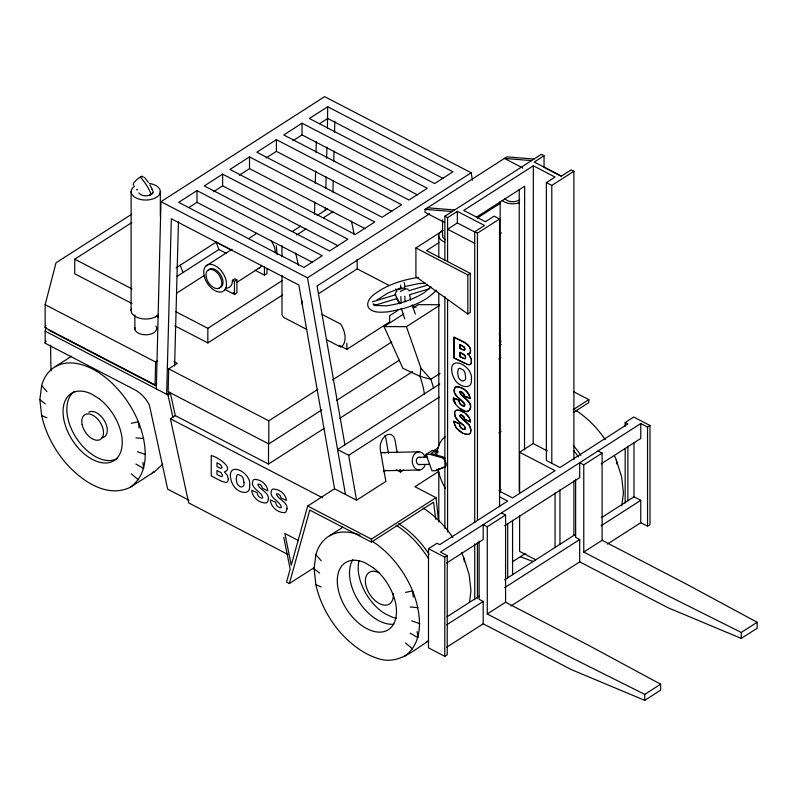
<?xml version="1.0" encoding="UTF-8"?>
<svg xmlns="http://www.w3.org/2000/svg" width="797" height="797" viewBox="0 0 797 797"><rect width="100%" height="100%" fill="white"/><g stroke="black" fill="none" stroke-linecap="round" stroke-linejoin="round"><path stroke-width="1.2" d="M534 159.041L506.852 156.87L425.05 209.352L425.05 212.331L444.596 222.493M444.875 296.643L444.875 528.252M444.875 260.171L444.875 216.226L541.322 154.339L544.042 155.754L544.042 167.33L561.417 176.356M447.585 532.007L447.585 299.841M499.55 506.713L499.55 218.976L494.12 216.156L485.453 221.715L463.734 210.428L533.323 165.786L555.041 177.064L546.373 182.623L546.373 460.477L559.952 467.52L627.877 423.934L625.157 422.53L625.157 426.246M519.226 491.56L519.226 189.636M524.516 449.747L524.655 186.239L476.576 217.093M533.323 165.786L533.183 443.56L547.39 450.943M131.644 214.273L56.019 262.801L45.16 304.673L45.16 327.776L155.046 384.861L155.614 362.047L157.517 360.832M156.322 388.896L160.954 201.681L324.638 96.646L471.176 172.77L472.462 180.132M314.516 214.343L314.825 201.98M315.283 183.42L315.592 171.046M316.05 152.496L316.319 141.358M173.985 361.669L177.253 363.362L168.705 368.852L168.097 391.636L268.788 443.939L321.868 409.877M174.613 365.913L178.458 221.546M325.236 210.547L325.296 208.057M325.834 188.142L326.132 176.944M326.631 158.274L326.929 147.076M327.428 128.407L327.687 106.738L452.955 171.813L434.634 183.569L309.375 118.494L327.687 106.738M332.927 192.157L333.226 180.949M333.754 161.044L334.023 151.081M334.521 132.422L334.82 121.214M436.786 455.157L436.955 452.596A48.796 29.619 57.3 0 1 445.234 436.686M39.85 399.636L41.653 385.559A71.033 43.108 57.3 0 1 85.757 365.982A71.033 43.108 57.3 0 1 138.379 421.812C146.648 442.654 151.061 472.661 129.991 487.465C106.33 498.374 81.633 480.641 66.251 463.565A71.033 43.108 57.3 0 1 41.653 415.576L39.85 399.636L45.369 403.92M426.465 641.615L428.647 640.908C414.041 649.904 399.187 664.12 380.548 659.298C364.637 655.004 351.437 644.683 340.488 632.688A71.033 43.108 57.3 0 1 315.881 584.699L314.088 568.749L315.881 554.672A71.033 43.108 57.3 0 1 359.995 535.106M371.8 540.994A71.033 43.108 57.3 0 1 412.617 590.936C420.876 611.767 425.289 641.784 404.218 656.589M469.483 602.422L470.977 590.697L469.184 574.747L463.904 558.02A71.033 43.108 57.3 0 0 461.443 552.49M621.78 505.776L623.433 492.875L621.63 476.935L616.36 460.208A71.033 43.108 57.3 0 0 614.407 455.774M439.984 373.404L430.818 379.282L419.959 376.343L402.844 368.254L384.074 326.591L406.43 326.67L421.005 368.314L419.959 376.343A66.769 40.527 57.3 0 1 423.267 387.711L423.725 389.952A66.769 40.527 57.3 0 1 424.432 394.376M442.644 234.687L442.893 237.406L445.463 239.698M470.648 432.153L471.027 430.29L470.27 426.823M454.808 412.029C453.254 418.116 459.68 421.992 463.645 425.279M464.771 349.823L464.372 347.343L459.929 344.533L459.929 348.458L464.492 350.172M465.498 358.232L465.04 355.621L459.929 352.413L459.929 356.618L464.312 358.6M459.789 391.735C461.722 397.862 474.454 401.549 469.682 410.037L468.218 411.063C461.662 415.416 444.088 391.755 459.102 400.363L459.381 401.818A3.846 2.341 57.3 0 0 460.935 404.527L463.525 406.022M459.869 415.775L461.154 414.789M464.581 405.703C463.784 399.098 450.594 395.999 454.838 387.651L456.163 386.764M465.059 429.025L464.711 426.455L459.819 422.34M45.16 327.776L45.788 325.385M189.009 500.237L167.669 489.159L149.318 404.786A25.066 15.213 57.3 0 0 135.679 390.241L45.16 343.218L45.16 331.144L46.096 327.557M397.155 452.537L395.043 440.372A10.999 7.193 -74 0 0 385.997 435.421A10.999 7.193 -74 0 0 380.328 449.807L385.868 481.408L356.558 500.217L334.561 488.79L307.692 506.025L291.254 565.173L284.878 533.502L298.078 540.356M283.792 537.407L290.168 569.078L286.541 582.109L289.351 583.563L309.774 510.09L371.402 542.109L433.568 502.22L435.74 519.345M45.16 343.218L46.037 341.096M142.992 177.512C144.297 172.401 129.951 184.326 133.766 185.233M396.537 291.025L395.083 294.213L399.676 303.657L396.806 298.606L374.72 305.301M469.423 410.206C474.185 401.718 461.453 398.032 459.52 391.895L460.178 391.407M469.891 433.528L470.768 432.074M470.041 353.201C471.744 349.704 469.184 345.669 466.255 343.706M455.107 387.481L454.26 390.072L454.669 392.503M454.688 412.109L455.436 410.893M405.563 288.813L400.343 291.533M431.008 286.771L424.333 292.658C412.796 299.622 399.765 304.026 386.425 305.819L375.546 305.44L376.224 305.63L373.165 304.115L374.66 305.769L373.823 303.996M436.248 290.158C424.014 303.767 404.946 308.927 387.491 311.916C381.444 312.225 374.152 313.161 369.3 308.698C365.464 304.324 369.111 298.526 372.737 295.478C385.658 285.147 402.027 279.867 418.206 277.456M464.372 350.252L465.03 348.956L464.492 347.263L459.929 344.533M469.582 353.659C474.574 344.822 459.112 339.901 454.051 337.27L454.051 358.012L468.158 364.637M465.04 358.68L465.617 358.152C466.464 354.844 462.111 353.36 459.929 352.413M153.044 192.904L149.746 195.255M129.991 487.465L154.409 471.794L162.807 464.143M464.083 406.131L465.02 404.826L464.372 403.043L458.096 397.484M465.189 428.945L463.734 429.513M459.999 415.217L462.041 415.137L463.984 416.781L464.781 419.371L470.28 421.882L469.662 418.624M376.941 300.051L387.83 293.067L401.698 287.528M468.696 434.375L470.021 433.448M455.316 410.973L456.492 410.176M131.943 303.508L74.739 273.789L74.739 259.184L131.794 222.572M196.979 190.613L178.658 202.368L303.926 267.433L322.237 255.688L196.979 190.613L196.979 202.318L188.839 207.549M222.632 174.154L204.311 185.91L329.569 250.985L347.89 239.23L222.632 174.154L222.632 185.86L213.466 191.738M249.511 156.909L229.954 169.452L355.213 234.527L374.769 221.974L249.511 156.909L249.511 168.615L239.22 175.22M276.4 139.654L256.843 152.207L382.102 217.272L401.658 204.729L276.4 139.654L276.4 151.36L266.098 157.965M302.043 123.196L283.722 134.952L408.981 200.027L427.302 188.271L302.043 123.196L302.043 134.912L292.888 140.79M319.547 123.674L327.687 118.454L443.112 178.408M176.117 267.832L216.176 242.139L231.977 250.348M176.785 276.529L218.886 249.511L226.438 253.426M206.005 265.949L231.997 249.272M248.634 238.592L254.871 234.587A15.342 9.305 57.3 0 1 256.953 233.342M55.312 366.66L71.6 356.209M176.824 293.067L203.912 275.692M292.27 231.489L300.569 226.169M317.166 215.519L327.527 208.864M296.663 234.976L305.998 228.988M323.632 217.671L332.957 211.683M225.571 288.205A15.342 9.305 57.3 0 0 232.425 281.759L232.405 280.365L234.856 278.791L236.888 279.857L236.888 292.808L234.448 294.372L224.844 289.391M234.448 294.372L234.448 281.421L236.888 279.857M236.749 282.437L260.23 267.364M254.861 270.133L264.455 275.114L267.025 273.471L267.025 268.758M174.842 325.794L207.838 342.929L207.838 328.324L282.527 280.395M160.954 201.681L307.493 277.804L471.176 172.77M207.838 342.929L282.527 295.01M155.046 384.861L156.68 383.815M429.633 213.755L317.076 285.984L344.912 444.816M318.87 293.495L357.235 268.868A195.295 118.534 57.3 0 0 356.986 259.483M169.791 392.244L166.653 394.256L171.335 218.776L298.855 285.017L334.561 488.79M45.16 331.144L168.008 394.963L170.448 393.389L175.29 415.635L268.509 464.063L323.881 428.537M447.585 261.575L447.585 217.641L457.358 211.374L484.506 225.471L474.733 231.738L474.733 522.742M544.042 155.754L534.269 162.02L561.417 176.127L571.19 169.851L573.9 171.265L573.9 459.69M438.948 242.647L426.505 250.627L470.29 273.371L470.29 312.434L467.849 313.998L415.914 276.679L415.914 247.967L443.082 230.532M457.358 211.374L457.358 222.951L447.585 229.227L474.733 243.324M477.343 218.009L500.287 203.285M287.837 554.413L188.7 502.917L170.399 418.774L175.29 415.635M477.453 520.331L477.453 233.152L499.55 218.976M551.803 463.296L551.803 185.442L573.9 171.265M499.36 234.218L501.413 232.893M339.203 345.36L346.874 349.345L389.623 321.918L389.623 315.751L395.73 311.826A19.835 12.045 57.3 0 0 398.082 309.694M384.074 326.591L403.76 313.958M413.085 307.971L418.266 304.653L439.386 304.723M467.849 313.998L467.849 274.945L470.29 273.371M406.43 326.67L439.595 305.39M268.788 443.939L268.788 420.836L317.784 389.394M332.379 380.03L391.805 341.903M336.503 400.483L399.257 360.224M454.051 337.27L465.089 342.859M339.552 418.475L412.687 371.551M459.929 348.458L460.058 344.453M454.051 358.012L454.17 337.191M459.929 356.618L460.058 352.334M469.433 355.562L467.67 353.908M439.745 383.965L337.579 449.518L348.678 455.286L356.558 500.217M499.171 345.838L501.263 344.493M348.678 455.286L439.386 397.085M498.812 358.949L500.895 357.614M464.302 396.059L470.071 398.39L464.302 396.059L463.386 393.539L460.556 391.556M453.284 398.032L459.102 400.363M453.991 422.968L453.892 421.274L459.441 423.775L459.71 425.229A3.846 2.341 57.3 0 0 461.274 427.939L461.961 428.527M383.487 471.655L385.579 470.31M464.781 419.371L470.399 421.802M453.762 421.354L459.441 423.775M426.036 454.4L429.693 454.32L440.99 457.428A5.479 3.327 57.3 0 1 444.088 459.381L444.945 460.517A5.479 3.327 57.3 0 1 445.125 466.922L435.65 470.728L432.004 470.808L426.036 454.4L432.143 450.484L438.051 451.022M396.209 469.762L400.522 472.003L403.591 470.031M424.064 456.89L427.142 454.928M433.279 450.982L438.4 447.695M438.101 452.158L434.574 451.192L430.908 453.543L442.205 456.641A5.479 3.327 57.3 0 1 445.304 458.604M329.55 535.773L342.78 527.285M438.709 468.775L436.876 469.951L445.294 466.564M438.808 471.406L414.938 486.728L436.009 497.667L438.629 521.288M498.992 432.791L501.074 431.456M289.351 583.563L314.217 567.613M371.402 542.109L371.402 539.131L436.009 497.667M573.192 409.648L588.824 399.616L573.451 391.626M573.282 412.567L588.824 402.595L588.824 399.616M519.624 493.144L519.624 452.248L533.173 443.56M499.071 490.862L501.124 489.547M625.157 422.53L633.705 417.04L649.993 425.508L647.553 427.072L640.768 423.546L440.442 552.082L447.227 555.609L447.227 654.755L444.786 656.32L428.497 647.861L428.497 548.715L437.045 543.235L439.765 544.64L507.689 501.054L499.55 496.83M487.266 613.989L505.577 602.233L589.84 645.998L660.633 684.195L644.763 694.386L571.519 657.754L487.266 613.989L487.266 526.767L505.577 515.021L501.512 512.899M583.773 552.062L602.094 540.306L686.347 584.071L757.15 622.268L741.27 632.459L668.035 595.827L583.773 552.062L583.773 464.84L602.094 453.094L598.019 450.972M444.786 656.32L444.786 557.173L447.227 555.609M446.699 562.981L483.191 539.569L483.191 524.655L487.266 526.767M504.64 525.801L579.698 477.642L579.698 462.728L583.773 464.84M601.147 463.874L640.768 438.46L640.768 423.546M512.341 561.885L525.572 553.397M447.077 616.729L479.475 595.937M504.551 579.847L575.623 534.249M601.745 517.482L633.984 496.8L633.984 442.355M446.699 624.848L483.191 601.436L479.117 599.324L479.117 541.163M504.64 587.678L579.698 539.509L575.633 537.397L575.633 479.236M601.147 525.751L640.768 500.327L633.984 496.8M446.699 647.214L483.191 623.802L483.191 601.436M510.897 606.019L579.698 561.875L579.698 539.509M607.404 544.092L640.768 522.693L640.768 500.327M640.768 522.693L647.553 526.209L649.993 524.645L649.993 425.508M483.191 623.802L571.519 669.679L644.763 700.354L660.633 690.162L660.633 684.195M579.698 561.875L668.035 607.752L741.27 638.427L757.15 628.235L757.15 622.268M137.263 189.556L136.765 189.865L137.353 189.686M151.848 189.307A7.303 4.214 0 0 1 152.675 190.304L153.024 191.38A7.303 4.214 0 0 1 151.161 194.428C147.375 196.5 141.657 196.49 138.778 192.914M519.694 199.947C515.161 202.438 508.536 202.508 504.74 198.672M398.361 289.56L403.92 287.976M468.726 353.998L469.702 353.579M152.227 472.501L154.409 471.794M372.408 301.814L395.89 294.691M408.622 290.835L427.411 285.147M409.797 294.671L429.762 288.624M405.334 286.432L418.814 283.583L425.209 283.274M131.316 423.267L138.379 421.812L139.067 427.969M405.553 592.39L412.617 590.936L413.304 597.092M466.873 411.132L468.477 410.893M468.815 434.295L465.05 434.216M455.894 386.934C462.32 386.147 469.483 391.745 470.071 398.39M456.372 410.256L459.989 410.405L464.322 412.557M464.342 405.972L463.256 406.191L460.666 404.697A3.846 2.341 57.3 0 1 459.112 401.987L458.843 400.532M464.681 429.374L462.629 429.095M459.909 391.576L460.815 391.387M418.923 457.289L427.401 457.109M418.555 464.561L429.463 464.332M383.496 452.557L418.933 451.819M383.696 470.758L419.142 470.011M464.193 358.68L465.159 358.6M467.55 353.988L468.845 353.918M531.559 160.605L504.411 158.434L522.872 168.028M427.501 207.788L454.639 209.96M425.05 209.352L452.198 211.524M135.918 437.862L143.649 438.539M410.156 606.985L417.887 607.663M467.211 434.544L462.539 433.13L458.464 430.5M457.378 386.734C463.206 387.87 469.313 392.184 469.802 398.56M457.857 410.057C463.705 411.232 469.981 415.337 470.28 421.882M466.733 364.319L469.074 364.717A6.765 4.105 57.3 0 0 471.455 362.545L471.386 359.168L469.313 355.641M137.492 451.769L145.452 454.489M411.72 620.893L419.69 623.613M520.471 556.784L533.004 561.477M463.754 350.172L460.058 348.389M41.653 415.576L46.943 417.827M315.881 584.699L321.171 586.951M463.167 409.997L464.83 410.724M546.373 182.623L551.803 185.442M302.043 134.912L417.469 194.867M444.875 216.226L447.585 217.641M474.733 231.738L477.453 233.152M457.358 222.951L475.819 232.545M276.4 151.36L391.825 211.325M415.914 247.967L467.849 274.945M249.511 168.615L364.936 228.58M222.632 185.86L338.058 245.825M357.235 268.868L389.125 285.446M412.677 305.53L415.974 307.243M196.979 202.318L312.404 262.283M460.058 356.538L463.027 358.082M454.17 357.933L464.243 363.163M322.068 314.416L340.767 324.13A19.835 12.045 57.3 0 1 340.767 347.093L326.521 339.691M232.405 280.365L234.448 281.421M306.785 329.44L283.762 317.475L281.989 314.935L281.989 275.324M233.182 292.708L235.314 293.814M519.624 452.248L555.061 470.658L512.571 497.926L499.689 491.231M74.739 259.184L131.943 288.893M175.938 311.757L207.838 328.324M156.142 316.08L158.344 317.216M45.16 304.673L155.614 362.047M168.705 368.852L268.788 420.836M535.733 559.763L519.624 551.394L519.624 515.45M49.065 330.337L156.322 386.047M428.497 548.715L444.786 557.173M170.399 418.774L322.486 497.776M307.692 506.025L371.402 539.131M460.098 408.353L462.33 409.638M462.658 433.05L455.864 427.62L453.892 421.274M135.918 464.053L143.649 468.566L142.962 462.409M410.156 633.167L417.887 637.69L417.19 631.533M462.748 429.015L461.144 428.009A3.846 2.341 57.3 0 1 459.59 425.309L459.321 423.855M461.702 391.725L464.223 394.505M461.921 415.217L464.442 417.987M314.088 568.749L319.607 573.033M405.553 642.98L412.617 648.927M131.316 473.856L138.379 479.814M465.687 413.683L468.875 417.289M458.434 420.886L455.525 417.12L454.599 413.474M421.005 368.314L430.818 379.282A66.769 40.527 57.3 0 1 433.598 388.388M315.881 554.672L321.171 560.759M41.653 385.559L46.943 391.636M144.516 177.372L148.342 182.334M469.164 425.13L460.995 417.648L459.999 415.705M456.86 396.169L455.187 393.718M457.099 429.015L454.539 424.472M470.001 356.498L471.266 359.238L471.336 362.625A6.765 4.105 57.3 0 1 468.955 364.797M149.956 184.894L152.107 189.019M455.655 404.139L453.553 397.862M396.229 297.331L399.676 303.657M460.098 416.223L469.294 425.06L470.897 430.37M464.591 426.534L465.229 428.318M216.176 242.139L218.886 249.511M180.232 265.202L182.941 272.574M434.574 451.192L436.168 455.565M276.31 245.755L277.097 254.721M412.218 304.813L415.347 314.157M401.24 308.329L404.766 318.84M168.008 394.963L172.839 417.2M409.528 294.432L410.654 300.14M437.961 469.513L438.021 469.841A48.796 29.619 57.3 0 0 445.234 488.312M499.33 333.455L500.835 342.033M307.493 277.804L345.46 494.449M400.104 469.572L400.522 472.003M388.498 453.543L385.748 437.702A10.999 7.193 -74 0 0 385.061 435.361M616.36 460.208L616.768 463.894M463.904 558.02L464.322 561.716M404.607 283.852L404.737 289.47M404.886 296.335L405.015 301.963M400.622 285.157L400.692 288.534M400.881 296.514L401.03 303.268M50.6 345.171L50.958 370.904M275.294 252.719L275.274 250.955A15.342 9.305 57.3 0 0 270.841 240.405M741.27 632.459L741.27 638.427M647.553 427.072L647.553 526.209M644.763 694.386L644.763 700.354M627.877 446.27L627.877 500.715M625.157 448.552L625.157 503.086M602.094 453.094L602.094 540.306M573.9 480.82L573.9 535.524M559.952 489.856L559.952 544.301M555.061 492.994L555.061 547.439M512.571 520.252L512.571 574.697M507.689 523.39L507.689 577.835M505.577 515.021L505.577 602.233M500.147 201.78L500.147 492.496M477.453 542.707L477.453 598.657M474.733 543.853L474.733 599.742M442.544 219.813L442.544 235.364M438.808 236.161L438.808 257.282M438.808 293.316L438.808 446.131M438.808 472.222L438.808 521.915M346.874 343.178L346.874 349.345M281.989 245.615L281.989 256.754M268.509 443.391L268.509 464.063M264.455 266.875L264.455 275.114M160.336 191.549L160.336 216.336M134.862 314.954L134.862 329.261M131.116 191.659L131.116 310.631M381.743 452.875A9.096 6.774 88.8 0 1 385.25 452.865M424.96 465.438A9.096 6.774 88.8 0 1 414.759 467.899A9.096 6.774 88.8 0 1 414.599 453.961A9.096 6.774 88.8 0 1 424.861 456.342M419.84 464.422A3.656 2.72 88.8 0 1 416.333 460.527A3.656 2.72 88.8 0 1 420.308 457.707M395.73 288.873A19.835 12.045 57.3 0 1 397.006 291.124M295.617 253.038A195.295 118.534 57.3 0 1 298.347 265.371M302.242 301.037A195.295 118.534 57.3 0 1 302.272 304.135M351.387 221.148A195.295 118.534 57.3 0 1 354.127 234.547M140.302 177.153A32.478 19.716 57.3 0 1 145.632 183.828L146.578 185.273A32.478 19.716 57.3 0 1 151.161 194.428M155.873 326.073A10.959 6.326 0 0 1 147.106 334.74A10.959 6.326 0 0 1 134.872 327.617M158.424 314.745A14.605 8.438 0 0 1 140.232 318.392A14.605 8.438 0 0 1 131.595 308.449M149.408 183.449A14.605 8.438 0 0 1 160.197 190.453A14.605 8.438 0 0 1 153.114 198.881L149.607 199.738A14.605 8.438 0 0 1 133.458 196.182A14.605 8.438 0 0 1 134.474 186.229M261.695 265.281A15.342 9.305 57.3 0 1 258.148 268.619M208.266 270.303A10.65 6.466 57.3 0 1 220.719 274.965A10.65 6.466 57.3 0 1 219.075 287.787M403.959 282.527A2.012 1.903 -1.3 0 1 404.288 282.905M406.36 288.982A7.123 2.172 -18.5 0 1 408.293 289.391M88.756 412.208A14.605 8.867 57.3 0 1 105.055 421.842A14.605 8.867 57.3 0 1 101.867 437.782M117.428 458.444A39.8 24.159 57.3 0 1 76.034 437.573A39.8 24.159 57.3 0 1 74.569 391.377M518.917 202.936A12.782 7.382 0 0 1 502.19 200.436M444.806 242.039A12.782 7.382 0 0 1 442.066 230.841M396.428 618.263A39.461 23.95 57.3 0 1 392.702 617.346L385.051 613.76A39.461 23.95 57.3 0 1 358.989 560.64M393.19 593.376A18.789 11.407 57.3 0 1 380.558 604.106A18.789 11.407 57.3 0 1 365.395 581.611A18.789 11.407 57.3 0 1 379.342 572.844M398.669 523.749A71.033 43.108 57.3 0 1 429.095 554.214M423.097 508.078A71.033 43.108 57.3 0 1 452.835 537.507M396.229 525.323A71.033 43.108 57.3 0 1 428.647 558.896M393.977 624.171A39.8 24.159 57.3 0 1 358.7 601.287A39.8 24.159 57.3 0 1 352.812 559.763M574.039 450.903A71.033 43.108 57.3 0 1 578.413 456.93M575.544 410.266A71.033 43.108 57.3 0 1 605.282 439.695M573.392 445.533A71.033 43.108 57.3 0 1 580.854 455.366M243.942 482.544C245.068 486.449 240.933 488.681 238.502 485.403A4.463 2.71 57.3 0 1 236.819 482.753L236.241 478.818L236.829 475.47A4.533 2.75 57.3 0 1 238.492 474.554L241.66 476.198A4.523 2.75 57.3 0 1 243.354 478.818L243.942 482.544M249.64 485.592C250.716 497.139 236.231 492.008 233.272 485.214A11.467 6.964 57.3 0 1 231.26 480.86C225.282 459.351 252.021 472.063 249.64 485.592M465.538 376.483C466.693 380.478 462.449 382.769 459.959 379.412A4.583 2.78 57.3 0 1 458.245 376.692L457.647 372.657L458.245 369.23A4.652 2.819 57.3 0 1 459.959 368.294L463.196 369.967A4.633 2.809 57.3 0 1 464.94 372.657L465.538 376.483M471.376 379.601C472.482 391.427 457.637 386.176 454.609 379.203A11.746 7.133 57.3 0 1 452.537 374.749C446.42 352.712 473.817 365.733 471.376 379.601M228.281 479.007L228.111 480.422A6.605 4.005 57.3 0 1 225.79 482.534L221.078 481.029L211.245 475.919L211.245 455.675C214.353 455.366 235.474 467.63 224.415 471.993L227.344 475.311L228.281 479.007M268.44 499.042L267.463 502.12L266.288 502.957C259.354 503.405 252.161 497.358 251.713 490.245L257.132 492.685L257.401 494.1A3.756 2.281 57.3 0 0 258.925 496.75L261.446 498.205L262.741 497.736C261.964 491.281 249.092 488.262 253.227 480.113L254.263 479.415C260.489 479.156 267.274 484.267 267.832 490.763L262.472 488.322L261.565 485.861L259.673 484.257L257.8 484.257C259.214 489.976 268.968 491.769 268.44 499.042M287.04 508.705L286.053 511.784L284.878 512.62C277.954 513.069 270.751 507.012 270.313 499.908L275.732 502.349L276.001 503.764A3.756 2.281 57.3 0 0 277.515 506.404L280.046 507.868L281.341 507.39C280.554 500.944 267.682 497.916 271.827 489.776L272.863 489.069C279.089 488.81 285.864 493.931 286.432 500.426L281.062 497.976L280.165 495.525L278.273 493.921L276.4 493.921C277.814 499.629 287.568 501.433 287.04 508.705M221.845 467.162L221.317 468.347L220.59 468.347L216.983 466.594L216.983 462.758L220.6 464.761L221.845 467.162M222.572 475.341L221.965 476.566L221.148 476.566L216.983 474.554L216.983 470.449L221.148 472.751L222.572 475.341M98.977 398.59L91.276 393.877A39.8 24.159 57.3 0 0 66.44 428.537A39.8 24.159 57.3 0 0 116.173 458.992A39.8 24.159 57.3 0 0 98.977 398.59M373.205 567.713L365.514 563.001A39.8 24.159 57.3 0 0 340.678 597.65A39.8 24.159 57.3 0 0 390.41 628.116A39.8 24.159 57.3 0 0 373.205 567.713M226.438 285.595L226.408 282.317A15.342 9.305 57.3 0 0 215.011 265.63A15.342 9.305 57.3 0 0 203.803 270.811L203.833 274.098A15.342 9.305 57.3 0 0 215.23 290.785A15.342 9.305 57.3 0 0 226.438 285.595M206.254 277.266A10.65 6.466 57.3 0 0 219.494 288.046A10.65 6.466 57.3 0 0 215.947 271.657A10.65 6.466 57.3 0 0 206.254 277.266M82.161 424.701A14.605 8.867 57.3 0 0 100.332 439.486A14.605 8.867 57.3 0 0 95.461 417A14.605 8.867 57.3 0 0 82.161 424.701"/></g></svg>
